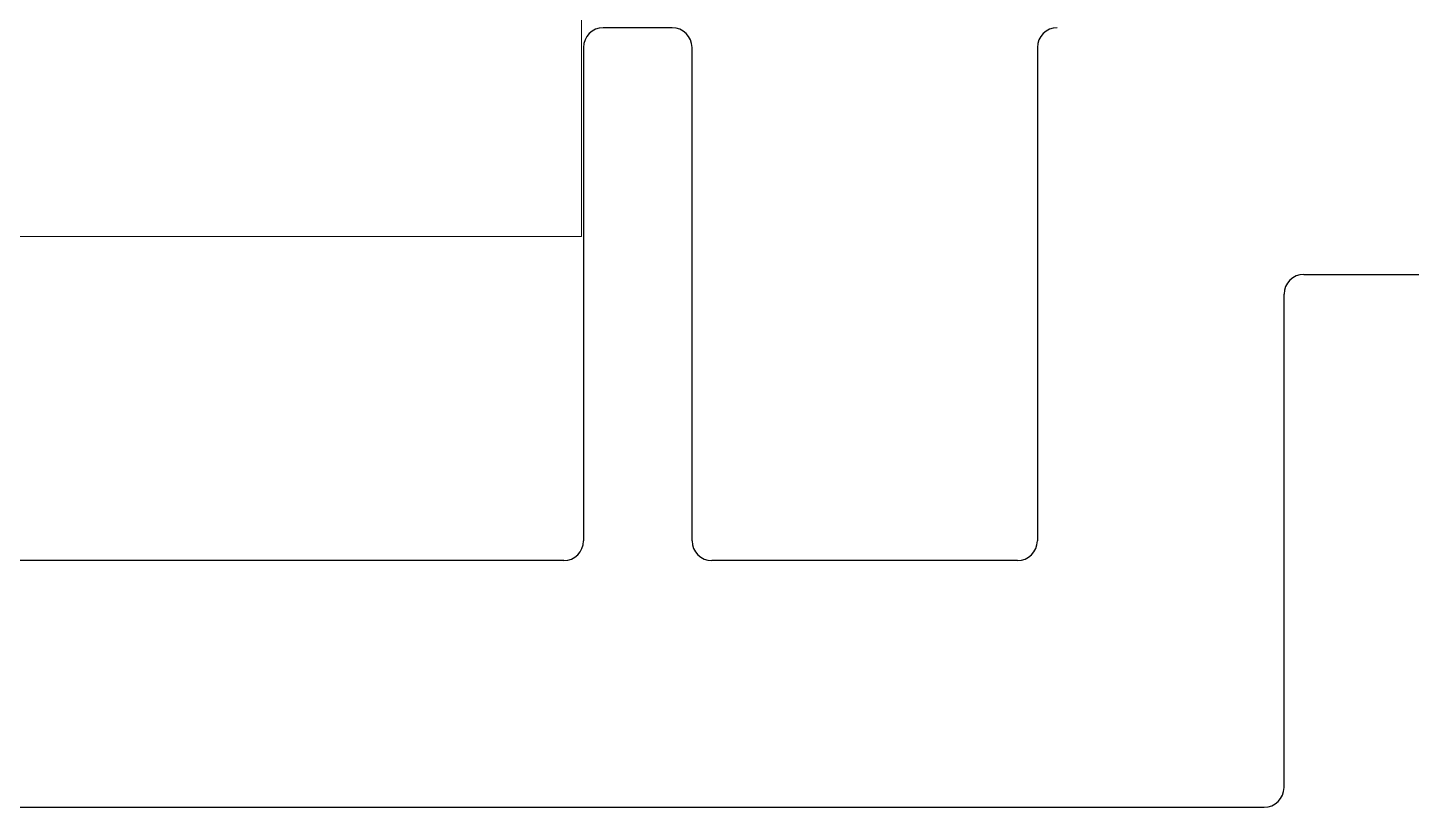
# Model space of a CAD drawing. Extents: x -82 to 113, y -82 to 93.
# Drawn here: x 23.749 to 24.45, y 69.374 to 69.769 of the extents above; entities that cross this region are included whole.
import ezdxf

# ---------------------------------------------------------------- set-up
doc = ezdxf.new("R2010")
doc.units = 0
doc.header["$MEASUREMENT"] = 0
doc.layers.get('0').update_dxf_attribs({"linetype": 'CONTINUOUS'})
doc.layers.add('FRAME', color=1, linetype='CONTINUOUS')
doc.layers.add('VENT', color=5, linetype='CONTINUOUS')

# ---------------------------------------------------------------- blocks, each defined once
blk = doc.blocks.new('3205-2_Sash_Component')
for p, q in [((-0.1835, 3.1426), (-0.1835, 3.6126)), ((0.0765, 3.1326), (-0.1735, 3.1326)), ((0.0865, 0.01), (0.0865, 3.1226)), ((-0.2985, 3.0076), (-0.0485, 3.0076)), ((-0.0385, 2.9976), (-0.0385, 2.8426)), ((-0.0485, 2.8326), (-0.2985, 2.8326)), ((-0.3085, 2.8226), (-0.3085, 2.7876)), ((-0.2985, 2.7776), (-0.0485, 2.7776)), ((-0.0385, 2.7676), (-0.0385, 2.48656))]:
    blk.add_line(p, q)
for centre, start, end in [((-0.1735, 3.1426), 180, 270), ((0.0765, 3.1226), 0, 90), ((-0.2985, 3.0176), 180, 270), ((-0.0485, 2.9976), 0, 90), ((-0.0485, 2.8426), 270, 360), ((-0.2985, 2.8226), 90, 180), ((-0.2985, 2.7876), 180, 270), ((-0.0485, 2.7676), 360, 90)]:
    blk.add_arc(centre, 0.01, start, end)
blk = doc.blocks.new('3205_Sash_Yoke_Assembly')
at = {"xscale": -1, "rotation": 270}
blk.add_blockref('3205-2_Sash_Component', (-3.28885, -0.0765), dxfattribs=at)
blk = doc.blocks.new('3200_Meeting_Stile_Assembly')
blk.add_blockref('3205_Sash_Yoke_Assembly', (-1.01488, 2.24))
blk = doc.blocks.new('FGSFDFGF')
at = {"color": 7, "linetype": 'Continuous', "lineweight": 15}
for p, q in [((0.3875, 0.83745), (-1.2625, 0.83745)), ((0.3875, -0.47505), (0.3875, 0.83745))]:
    blk.add_line(p, q, dxfattribs=at)

msp = doc.modelspace()

# ---------------------------------------------------------------- block references
at = {"layer": 'FRAME', "xscale": -1, "rotation": 180}
msp.add_blockref('FGSFDFGF', (23.64188, 70.50036), dxfattribs=at)
at = {"layer": 'VENT', "xscale": -1, "rotation": 180}
msp.add_blockref('3200_Meeting_Stile_Assembly', (25.55657, 71.62363), dxfattribs=at)

doc.saveas('drawing.dxf')
